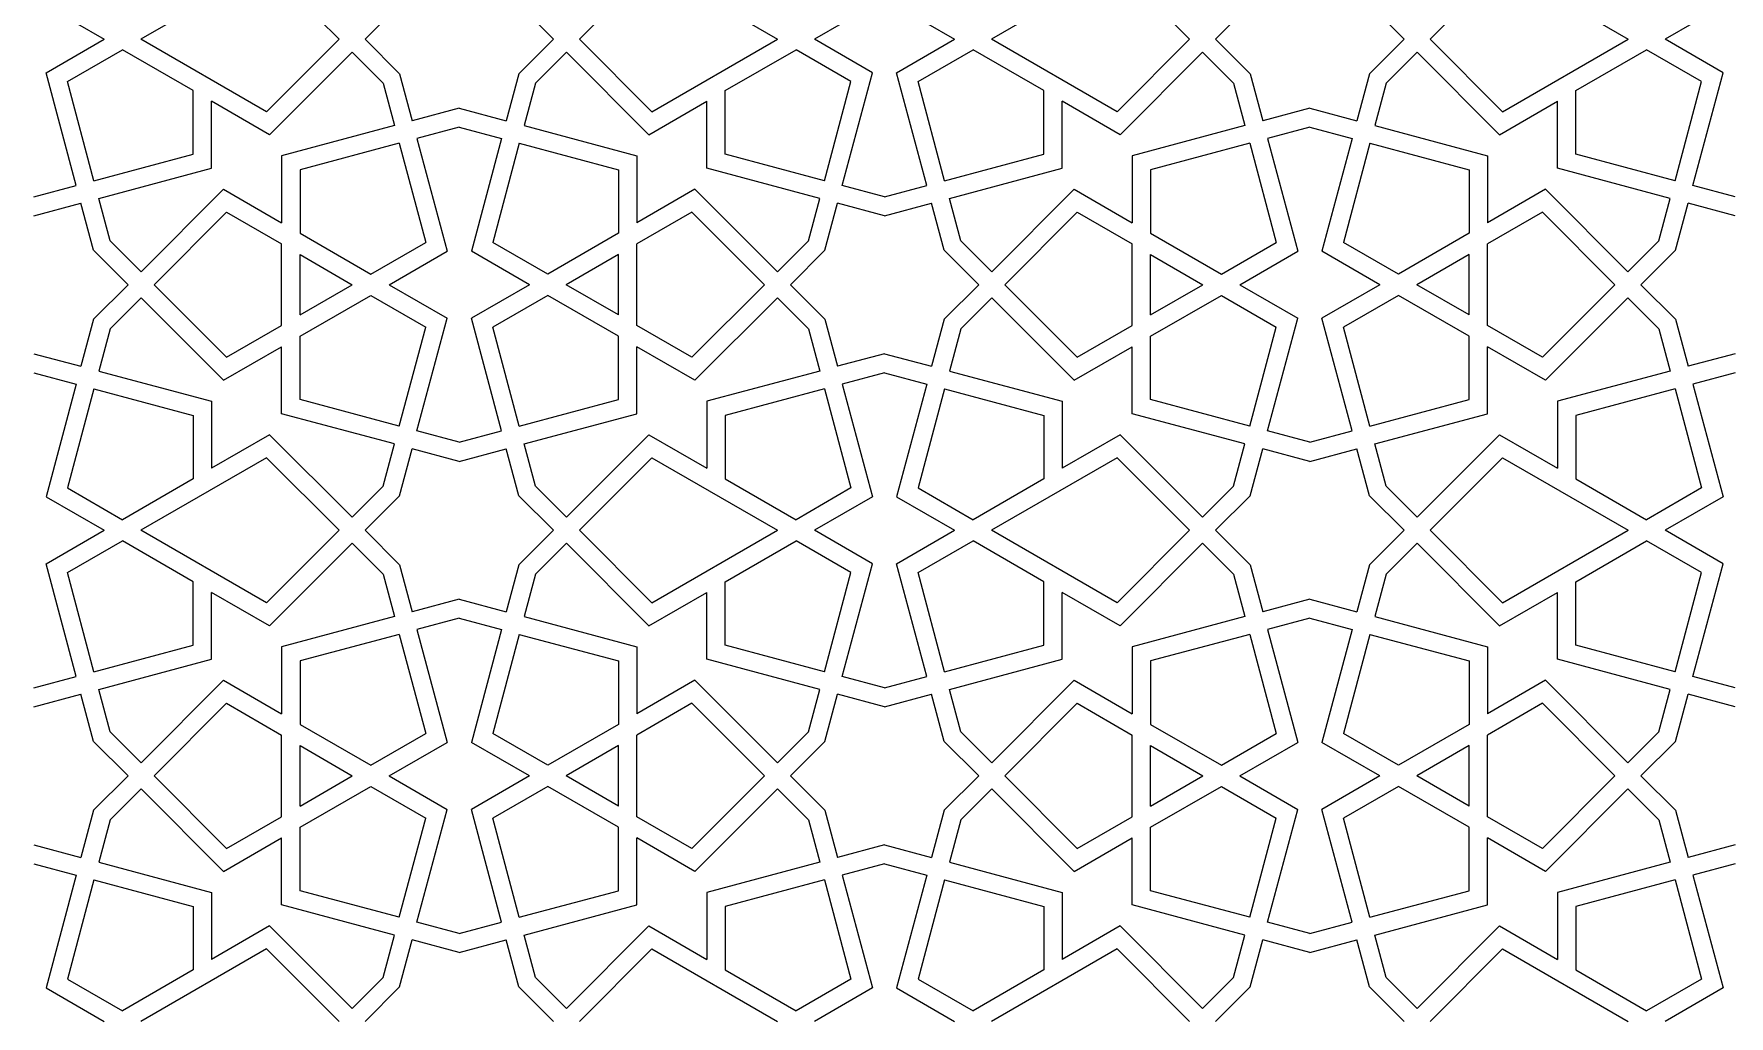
# Model space of a CAD drawing. Header units: metres. Extents: x 7064 to 15770, y 8440 to 11994.
# Drawn here: x 14537.6 to 14696.2, y 11269.1 to 11361 of the extents above; entities that cross this region are included whole.
import ezdxf

# ---------------------------------------------------------------- set-up
doc = ezdxf.new("R2010")
doc.units = ezdxf.units.M
doc.layers.add('GÖRÜNÜŞ 015-O4M', color=125, linetype='Continuous', lineweight=15)

msp = doc.modelspace()

# ---------------------------------------------------------------- linework, layer by layer
at = {"layer": 'GÖRÜNÜŞ 015-O4M', "color": 0}
for p, q in [((14559.374, 11367.295), (14547.617, 11360.507)), ((14566.162, 11360.507), (14559.374, 11367.295)), ((14588.648, 11360.507), (14595.436, 11367.295)), ((14595.436, 11367.295), (14607.193, 11360.507)), ((14638.95, 11367.295), (14627.193, 11360.507)), ((14645.737, 11360.507), (14638.95, 11367.295)), ((14668.224, 11360.507), (14675.012, 11367.295)), ((14675.012, 11367.295), (14686.769, 11360.507)), ((14538.752, 11363.64), (14544.177, 11360.507)), ((14571.819, 11363.732), (14568.594, 11360.507)), ((14582.991, 11363.732), (14586.216, 11360.507)), ((14616.059, 11363.64), (14610.633, 11360.507)), ((14618.327, 11363.64), (14623.753, 11360.507)), ((14651.395, 11363.732), (14648.17, 11360.507)), ((14662.567, 11363.732), (14665.792, 11360.507)), ((14695.634, 11363.64), (14690.209, 11360.507)), ((14538.752, 11357.375), (14544.177, 11360.507)), ((14540.755, 11356.545), (14545.897, 11359.514)), ((14552.511, 11355.696), (14545.897, 11359.514)), ((14559.374, 11353.72), (14547.617, 11360.507)), ((14566.162, 11360.507), (14559.374, 11353.72)), ((14571.819, 11357.282), (14568.594, 11360.507)), ((14582.991, 11357.282), (14586.216, 11360.507)), ((14588.648, 11360.507), (14595.436, 11353.72)), ((14595.436, 11353.72), (14607.193, 11360.507)), ((14602.299, 11355.696), (14608.913, 11359.514)), ((14614.056, 11356.545), (14608.913, 11359.514)), ((14616.059, 11357.375), (14610.633, 11360.507)), ((14618.327, 11357.375), (14623.753, 11360.507)), ((14620.33, 11356.545), (14625.473, 11359.514)), ((14632.087, 11355.696), (14625.473, 11359.514)), ((14638.95, 11353.72), (14627.193, 11360.507)), ((14645.737, 11360.507), (14638.95, 11353.72)), ((14651.395, 11357.282), (14648.17, 11360.507)), ((14662.567, 11357.282), (14665.792, 11360.507)), ((14668.224, 11360.507), (14675.012, 11353.72)), ((14675.012, 11353.72), (14686.769, 11360.507)), ((14681.875, 11355.696), (14688.489, 11359.514)), ((14693.631, 11356.545), (14688.489, 11359.514)), ((14695.634, 11357.375), (14690.209, 11360.507)), ((14567.378, 11359.291), (14559.657, 11351.57)), ((14570.277, 11356.392), (14567.378, 11359.291)), ((14584.533, 11356.392), (14587.432, 11359.291)), ((14587.432, 11359.291), (14595.153, 11351.57)), ((14646.954, 11359.291), (14639.233, 11351.57)), ((14649.853, 11356.392), (14646.954, 11359.291)), ((14664.109, 11356.392), (14667.008, 11359.291)), ((14667.008, 11359.291), (14674.729, 11351.57)), ((14541.578, 11346.828), (14538.752, 11357.375)), ((14543.239, 11347.273), (14540.755, 11356.545)), ((14570.277, 11356.392), (14571.338, 11352.432)), ((14571.819, 11357.282), (14573, 11352.877)), ((14582.991, 11357.282), (14581.811, 11352.877)), ((14584.533, 11356.392), (14583.472, 11352.432)), ((14611.571, 11347.273), (14614.056, 11356.545)), ((14613.233, 11346.828), (14616.059, 11357.375)), ((14621.153, 11346.828), (14618.327, 11357.375)), ((14622.815, 11347.273), (14620.33, 11356.545)), ((14649.853, 11356.392), (14650.914, 11352.432)), ((14651.395, 11357.282), (14652.575, 11352.877)), ((14662.567, 11357.282), (14661.386, 11352.877)), ((14664.109, 11356.392), (14663.048, 11352.432)), ((14691.147, 11347.273), (14693.631, 11356.545)), ((14692.808, 11346.828), (14695.634, 11357.375)), ((14552.511, 11349.757), (14552.511, 11355.696)), ((14559.657, 11351.57), (14554.231, 11354.703)), ((14554.231, 11348.438), (14554.231, 11354.703)), ((14595.153, 11351.57), (14600.579, 11354.703)), ((14600.579, 11348.438), (14600.579, 11354.703)), ((14602.299, 11349.757), (14602.299, 11355.696)), ((14632.087, 11349.757), (14632.087, 11355.696)), ((14639.233, 11351.57), (14633.807, 11354.703)), ((14633.807, 11348.438), (14633.807, 11354.703)), ((14674.729, 11351.57), (14680.155, 11354.703)), ((14680.155, 11348.438), (14680.155, 11354.703)), ((14681.875, 11349.757), (14681.875, 11355.696)), ((14577.405, 11354.057), (14573, 11352.877)), ((14577.405, 11354.057), (14581.811, 11352.877)), ((14656.981, 11354.057), (14652.575, 11352.877)), ((14656.981, 11354.057), (14661.386, 11352.877)), ((14571.338, 11352.432), (14560.791, 11349.606)), ((14577.405, 11352.277), (14573.445, 11351.215)), ((14577.405, 11352.277), (14581.365, 11351.215)), ((14583.472, 11352.432), (14594.019, 11349.606)), ((14650.914, 11352.432), (14640.367, 11349.606)), ((14656.981, 11352.277), (14653.02, 11351.215)), ((14656.981, 11352.277), (14660.941, 11351.215)), ((14663.048, 11352.432), (14673.595, 11349.606)), ((14571.783, 11350.77), (14562.511, 11348.286)), ((14571.783, 11350.77), (14574.268, 11341.498)), ((14573.445, 11351.215), (14576.271, 11340.668)), ((14581.365, 11351.215), (14578.539, 11340.668)), ((14583.027, 11350.77), (14580.542, 11341.498)), ((14583.027, 11350.77), (14592.299, 11348.286)), ((14651.359, 11350.77), (14642.087, 11348.286)), ((14651.359, 11350.77), (14653.844, 11341.498)), ((14653.02, 11351.215), (14655.847, 11340.668)), ((14660.941, 11351.215), (14658.115, 11340.668)), ((14662.602, 11350.77), (14660.118, 11341.498)), ((14662.602, 11350.77), (14671.875, 11348.286)), ((14543.239, 11347.273), (14552.511, 11349.757)), ((14543.684, 11345.611), (14554.231, 11348.438)), ((14560.791, 11349.606), (14560.791, 11343.34)), ((14562.511, 11348.286), (14562.511, 11342.347)), ((14592.299, 11348.286), (14592.299, 11342.347)), ((14594.019, 11349.606), (14594.019, 11343.34)), ((14611.126, 11345.611), (14600.579, 11348.438)), ((14611.571, 11347.273), (14602.299, 11349.757)), ((14622.815, 11347.273), (14632.087, 11349.757)), ((14623.26, 11345.611), (14633.807, 11348.438)), ((14640.367, 11349.606), (14640.367, 11343.34)), ((14642.087, 11348.286), (14642.087, 11342.347)), ((14671.875, 11348.286), (14671.875, 11342.347)), ((14673.595, 11349.606), (14673.595, 11343.34)), ((14690.702, 11345.611), (14680.155, 11348.438)), ((14691.147, 11347.273), (14681.875, 11349.757)), ((14537.617, 11345.766), (14541.578, 11346.828)), ((14617.193, 11345.766), (14613.233, 11346.828)), ((14617.193, 11345.766), (14621.153, 11346.828)), ((14696.769, 11345.766), (14692.808, 11346.828)), ((14537.617, 11343.986), (14542.023, 11345.166)), ((14543.203, 11340.761), (14542.023, 11345.166)), ((14544.745, 11341.651), (14543.684, 11345.611)), ((14547.644, 11338.752), (14555.365, 11346.473)), ((14555.365, 11346.473), (14560.791, 11343.34)), ((14599.445, 11346.473), (14594.019, 11343.34)), ((14607.166, 11338.752), (14599.445, 11346.473)), ((14610.065, 11341.651), (14611.126, 11345.611)), ((14611.607, 11340.761), (14612.788, 11345.166)), ((14617.193, 11343.986), (14612.788, 11345.166)), ((14617.193, 11343.986), (14621.598, 11345.166)), ((14622.779, 11340.761), (14621.598, 11345.166)), ((14624.321, 11341.651), (14623.26, 11345.611)), ((14627.22, 11338.752), (14634.941, 11346.473)), ((14634.941, 11346.473), (14640.367, 11343.34)), ((14679.02, 11346.473), (14673.595, 11343.34)), ((14686.741, 11338.752), (14679.02, 11346.473)), ((14689.641, 11341.651), (14690.702, 11345.611)), ((14691.183, 11340.761), (14692.363, 11345.166)), ((14696.769, 11343.986), (14692.363, 11345.166)), ((14548.861, 11337.536), (14555.648, 11344.324)), ((14555.648, 11344.324), (14560.791, 11341.354)), ((14599.162, 11344.324), (14594.019, 11341.354)), ((14605.95, 11337.536), (14599.162, 11344.324)), ((14628.436, 11337.536), (14635.224, 11344.324)), ((14635.224, 11344.324), (14640.367, 11341.354)), ((14678.737, 11344.324), (14673.595, 11341.354)), ((14685.525, 11337.536), (14678.737, 11344.324)), ((14562.511, 11342.347), (14569.125, 11338.529)), ((14592.299, 11342.347), (14585.685, 11338.529)), ((14642.087, 11342.347), (14648.701, 11338.529)), ((14671.875, 11342.347), (14665.261, 11338.529)), ((14543.203, 11340.761), (14546.428, 11337.536)), ((14544.745, 11341.651), (14547.644, 11338.752)), ((14560.791, 11333.717), (14560.791, 11341.354)), ((14562.511, 11334.71), (14562.511, 11340.361)), ((14562.511, 11340.361), (14567.405, 11337.536)), ((14569.125, 11338.529), (14574.268, 11341.498)), ((14570.845, 11337.536), (14576.271, 11340.668)), ((14583.965, 11337.536), (14578.539, 11340.668)), ((14585.685, 11338.529), (14580.542, 11341.498)), ((14592.299, 11340.361), (14587.405, 11337.536)), ((14592.299, 11334.71), (14592.299, 11340.361)), ((14594.019, 11333.717), (14594.019, 11341.354)), ((14610.065, 11341.651), (14607.166, 11338.752)), ((14611.607, 11340.761), (14608.382, 11337.536)), ((14622.779, 11340.761), (14626.004, 11337.536)), ((14624.321, 11341.651), (14627.22, 11338.752)), ((14640.367, 11333.717), (14640.367, 11341.354)), ((14642.087, 11334.71), (14642.087, 11340.361)), ((14642.087, 11340.361), (14646.981, 11337.536)), ((14648.701, 11338.529), (14653.844, 11341.498)), ((14650.421, 11337.536), (14655.847, 11340.668)), ((14663.541, 11337.536), (14658.115, 11340.668)), ((14665.261, 11338.529), (14660.118, 11341.498)), ((14671.875, 11340.361), (14666.981, 11337.536)), ((14671.875, 11334.71), (14671.875, 11340.361)), ((14673.595, 11333.717), (14673.595, 11341.354)), ((14689.641, 11341.651), (14686.741, 11338.752)), ((14691.183, 11340.761), (14687.958, 11337.536)), ((14543.203, 11334.311), (14546.428, 11337.536)), ((14548.861, 11337.536), (14555.648, 11330.748)), ((14562.511, 11334.71), (14567.405, 11337.536)), ((14570.845, 11337.536), (14576.271, 11334.403)), ((14583.965, 11337.536), (14578.539, 11334.403)), ((14592.299, 11334.71), (14587.405, 11337.536)), ((14605.95, 11337.536), (14599.162, 11330.748)), ((14611.607, 11334.311), (14608.382, 11337.536)), ((14622.779, 11334.311), (14626.004, 11337.536)), ((14628.436, 11337.536), (14635.224, 11330.748)), ((14642.087, 11334.71), (14646.981, 11337.536)), ((14650.421, 11337.536), (14655.847, 11334.403)), ((14663.541, 11337.536), (14658.115, 11334.403)), ((14671.875, 11334.71), (14666.981, 11337.536)), ((14685.525, 11337.536), (14678.737, 11330.748)), ((14691.183, 11334.311), (14687.958, 11337.536)), ((14544.745, 11333.42), (14547.644, 11336.32)), ((14547.644, 11336.32), (14555.365, 11328.599)), ((14562.511, 11332.724), (14569.125, 11336.543)), ((14569.125, 11336.543), (14574.268, 11333.574)), ((14585.685, 11336.543), (14580.542, 11333.574)), ((14592.299, 11332.724), (14585.685, 11336.543)), ((14607.166, 11336.32), (14599.445, 11328.599)), ((14610.065, 11333.42), (14607.166, 11336.32)), ((14624.321, 11333.42), (14627.22, 11336.32)), ((14627.22, 11336.32), (14634.941, 11328.599)), ((14642.087, 11332.724), (14648.701, 11336.543)), ((14648.701, 11336.543), (14653.844, 11333.574)), ((14665.261, 11336.543), (14660.118, 11333.574)), ((14671.875, 11332.724), (14665.261, 11336.543)), ((14686.741, 11336.32), (14679.02, 11328.599)), ((14689.641, 11333.42), (14686.741, 11336.32)), ((14543.203, 11334.311), (14542.023, 11329.905)), ((14573.445, 11323.856), (14576.271, 11334.403)), ((14581.365, 11323.856), (14578.539, 11334.403)), ((14611.607, 11334.311), (14612.788, 11329.905)), ((14622.779, 11334.311), (14621.598, 11329.905)), ((14653.02, 11323.856), (14655.847, 11334.403)), ((14660.941, 11323.856), (14658.115, 11334.403)), ((14691.183, 11334.311), (14692.363, 11329.905)), ((14544.745, 11333.42), (14543.684, 11329.46)), ((14555.648, 11330.748), (14560.791, 11333.717)), ((14562.511, 11326.786), (14562.511, 11332.724)), ((14571.783, 11324.301), (14574.268, 11333.574)), ((14583.027, 11324.301), (14580.542, 11333.574)), ((14592.299, 11326.786), (14592.299, 11332.724)), ((14599.162, 11330.748), (14594.019, 11333.717)), ((14610.065, 11333.42), (14611.126, 11329.46)), ((14624.321, 11333.42), (14623.26, 11329.46)), ((14635.224, 11330.748), (14640.367, 11333.717)), ((14642.087, 11326.786), (14642.087, 11332.724)), ((14651.359, 11324.301), (14653.844, 11333.574)), ((14662.602, 11324.301), (14660.118, 11333.574)), ((14671.875, 11326.786), (14671.875, 11332.724)), ((14678.737, 11330.748), (14673.595, 11333.717)), ((14689.641, 11333.42), (14690.702, 11329.46)), ((14537.617, 11331.086), (14542.023, 11329.905)), ((14555.365, 11328.599), (14560.791, 11331.731)), ((14560.791, 11325.466), (14560.791, 11331.731)), ((14594.019, 11325.466), (14594.019, 11331.731)), ((14599.445, 11328.599), (14594.019, 11331.731)), ((14617.193, 11331.086), (14612.788, 11329.905)), ((14617.193, 11331.086), (14621.598, 11329.905)), ((14634.941, 11328.599), (14640.367, 11331.731)), ((14640.367, 11325.466), (14640.367, 11331.731)), ((14673.595, 11325.466), (14673.595, 11331.731)), ((14679.02, 11328.599), (14673.595, 11331.731)), ((14696.769, 11331.086), (14692.363, 11329.905)), ((14537.617, 11329.305), (14541.578, 11328.244)), ((14543.684, 11329.46), (14554.231, 11326.634)), ((14611.126, 11329.46), (14600.579, 11326.634)), ((14617.193, 11329.305), (14613.233, 11328.244)), ((14617.193, 11329.305), (14621.153, 11328.244)), ((14623.26, 11329.46), (14633.807, 11326.634)), ((14690.702, 11329.46), (14680.155, 11326.634)), ((14696.769, 11329.305), (14692.808, 11328.244)), ((14541.578, 11328.244), (14538.752, 11317.697)), ((14543.239, 11327.799), (14540.755, 11318.527)), ((14543.239, 11327.799), (14552.511, 11325.314)), ((14611.571, 11327.799), (14602.299, 11325.314)), ((14611.571, 11327.799), (14614.056, 11318.527)), ((14613.233, 11328.244), (14616.059, 11317.697)), ((14621.153, 11328.244), (14618.327, 11317.697)), ((14622.815, 11327.799), (14620.33, 11318.527)), ((14622.815, 11327.799), (14632.087, 11325.314)), ((14691.147, 11327.799), (14681.875, 11325.314)), ((14691.147, 11327.799), (14693.631, 11318.527)), ((14692.808, 11328.244), (14695.634, 11317.697)), ((14554.231, 11326.634), (14554.231, 11320.369)), ((14571.783, 11324.301), (14562.511, 11326.786)), ((14583.027, 11324.301), (14592.299, 11326.786)), ((14600.579, 11326.634), (14600.579, 11320.369)), ((14633.807, 11326.634), (14633.807, 11320.369)), ((14651.359, 11324.301), (14642.087, 11326.786)), ((14662.602, 11324.301), (14671.875, 11326.786)), ((14680.155, 11326.634), (14680.155, 11320.369)), ((14552.511, 11325.314), (14552.511, 11319.376)), ((14571.338, 11322.64), (14560.791, 11325.466)), ((14583.472, 11322.64), (14594.019, 11325.466)), ((14602.299, 11325.314), (14602.299, 11319.376)), ((14632.087, 11325.314), (14632.087, 11319.376)), ((14650.914, 11322.64), (14640.367, 11325.466)), ((14663.048, 11322.64), (14673.595, 11325.466)), ((14681.875, 11325.314), (14681.875, 11319.376)), ((14559.657, 11323.502), (14554.231, 11320.369)), ((14567.378, 11315.781), (14559.657, 11323.502)), ((14577.405, 11322.795), (14573.445, 11323.856)), ((14577.405, 11322.795), (14581.365, 11323.856)), ((14587.432, 11315.781), (14595.153, 11323.502)), ((14595.153, 11323.502), (14600.579, 11320.369)), ((14639.233, 11323.502), (14633.807, 11320.369)), ((14646.954, 11315.781), (14639.233, 11323.502)), ((14656.981, 11322.795), (14653.02, 11323.856)), ((14656.981, 11322.795), (14660.941, 11323.856)), ((14667.008, 11315.781), (14674.729, 11323.502)), ((14674.729, 11323.502), (14680.155, 11320.369)), ((14559.374, 11321.352), (14547.617, 11314.564)), ((14566.162, 11314.564), (14559.374, 11321.352)), ((14570.277, 11318.68), (14571.338, 11322.64)), ((14571.819, 11317.789), (14573, 11322.195)), ((14577.405, 11321.014), (14573, 11322.195)), ((14577.405, 11321.014), (14581.811, 11322.195)), ((14582.991, 11317.789), (14581.811, 11322.195)), ((14584.533, 11318.68), (14583.472, 11322.64)), ((14588.648, 11314.564), (14595.436, 11321.352)), ((14595.436, 11321.352), (14607.193, 11314.564)), ((14638.95, 11321.352), (14627.193, 11314.564)), ((14645.737, 11314.564), (14638.95, 11321.352)), ((14649.853, 11318.68), (14650.914, 11322.64)), ((14651.395, 11317.789), (14652.575, 11322.195)), ((14656.981, 11321.014), (14652.575, 11322.195)), ((14656.981, 11321.014), (14661.386, 11322.195)), ((14662.567, 11317.789), (14661.386, 11322.195)), ((14664.109, 11318.68), (14663.048, 11322.64)), ((14668.224, 11314.564), (14675.012, 11321.352)), ((14675.012, 11321.352), (14686.769, 11314.564)), ((14540.755, 11318.527), (14545.897, 11315.557)), ((14552.511, 11319.376), (14545.897, 11315.557)), ((14570.277, 11318.68), (14567.378, 11315.781)), ((14584.533, 11318.68), (14587.432, 11315.781)), ((14602.299, 11319.376), (14608.913, 11315.557)), ((14614.056, 11318.527), (14608.913, 11315.557)), ((14620.33, 11318.527), (14625.473, 11315.557)), ((14632.087, 11319.376), (14625.473, 11315.557)), ((14649.853, 11318.68), (14646.954, 11315.781)), ((14664.109, 11318.68), (14667.008, 11315.781)), ((14681.875, 11319.376), (14688.489, 11315.557)), ((14693.631, 11318.527), (14688.489, 11315.557)), ((14538.752, 11317.697), (14544.177, 11314.564)), ((14571.819, 11317.789), (14568.594, 11314.564)), ((14582.991, 11317.789), (14586.216, 11314.564)), ((14616.059, 11317.697), (14610.633, 11314.564)), ((14618.327, 11317.697), (14623.753, 11314.564)), ((14651.395, 11317.789), (14648.17, 11314.564)), ((14662.567, 11317.789), (14665.792, 11314.564)), ((14695.634, 11317.697), (14690.209, 11314.564)), ((14538.752, 11311.432), (14544.177, 11314.564)), ((14540.755, 11310.602), (14545.897, 11313.571)), ((14552.511, 11309.753), (14545.897, 11313.571)), ((14559.374, 11307.777), (14547.617, 11314.564)), ((14566.162, 11314.564), (14559.374, 11307.777)), ((14571.819, 11311.339), (14568.594, 11314.564)), ((14582.991, 11311.339), (14586.216, 11314.564)), ((14588.648, 11314.564), (14595.436, 11307.777)), ((14595.436, 11307.777), (14607.193, 11314.564)), ((14602.299, 11309.753), (14608.913, 11313.571)), ((14614.056, 11310.602), (14608.913, 11313.571)), ((14616.059, 11311.432), (14610.633, 11314.564)), ((14618.327, 11311.432), (14623.753, 11314.564)), ((14620.33, 11310.602), (14625.473, 11313.571)), ((14632.087, 11309.753), (14625.473, 11313.571)), ((14638.95, 11307.777), (14627.193, 11314.564)), ((14645.737, 11314.564), (14638.95, 11307.777)), ((14651.395, 11311.339), (14648.17, 11314.564)), ((14662.567, 11311.339), (14665.792, 11314.564)), ((14668.224, 11314.564), (14675.012, 11307.777)), ((14675.012, 11307.777), (14686.769, 11314.564)), ((14681.875, 11309.753), (14688.489, 11313.571)), ((14693.631, 11310.602), (14688.489, 11313.571)), ((14695.634, 11311.432), (14690.209, 11314.564)), ((14567.378, 11313.348), (14559.657, 11305.627)), ((14570.277, 11310.449), (14567.378, 11313.348)), ((14584.533, 11310.449), (14587.432, 11313.348)), ((14587.432, 11313.348), (14595.153, 11305.627)), ((14646.954, 11313.348), (14639.233, 11305.627)), ((14649.853, 11310.449), (14646.954, 11313.348)), ((14664.109, 11310.449), (14667.008, 11313.348)), ((14667.008, 11313.348), (14674.729, 11305.627)), ((14541.578, 11300.885), (14538.752, 11311.432)), ((14543.239, 11301.33), (14540.755, 11310.602)), ((14570.277, 11310.449), (14571.338, 11306.489)), ((14571.819, 11311.339), (14573, 11306.934)), ((14582.991, 11311.339), (14581.811, 11306.934)), ((14584.533, 11310.449), (14583.472, 11306.489)), ((14611.571, 11301.33), (14614.056, 11310.602)), ((14613.233, 11300.885), (14616.059, 11311.432)), ((14621.153, 11300.885), (14618.327, 11311.432)), ((14622.815, 11301.33), (14620.33, 11310.602)), ((14649.853, 11310.449), (14650.914, 11306.489)), ((14651.395, 11311.339), (14652.575, 11306.934)), ((14662.567, 11311.339), (14661.386, 11306.934)), ((14664.109, 11310.449), (14663.048, 11306.489)), ((14691.147, 11301.33), (14693.631, 11310.602)), ((14692.808, 11300.885), (14695.634, 11311.432)), ((14552.511, 11303.814), (14552.511, 11309.753)), ((14559.657, 11305.627), (14554.231, 11308.76)), ((14554.231, 11302.495), (14554.231, 11308.76)), ((14595.153, 11305.627), (14600.579, 11308.76)), ((14600.579, 11302.495), (14600.579, 11308.76)), ((14602.299, 11303.814), (14602.299, 11309.753)), ((14632.087, 11303.814), (14632.087, 11309.753)), ((14639.233, 11305.627), (14633.807, 11308.76)), ((14633.807, 11302.495), (14633.807, 11308.76)), ((14674.729, 11305.627), (14680.155, 11308.76)), ((14680.155, 11302.495), (14680.155, 11308.76)), ((14681.875, 11303.814), (14681.875, 11309.753)), ((14577.405, 11308.114), (14573, 11306.934)), ((14577.405, 11308.114), (14581.811, 11306.934)), ((14656.981, 11308.114), (14652.575, 11306.934)), ((14656.981, 11308.114), (14661.386, 11306.934)), ((14571.338, 11306.489), (14560.791, 11303.663)), ((14577.405, 11306.334), (14573.445, 11305.273)), ((14577.405, 11306.334), (14581.365, 11305.273)), ((14583.472, 11306.489), (14594.019, 11303.663)), ((14650.914, 11306.489), (14640.367, 11303.663)), ((14656.981, 11306.334), (14653.02, 11305.273)), ((14656.981, 11306.334), (14660.941, 11305.273)), ((14663.048, 11306.489), (14673.595, 11303.663)), ((14571.783, 11304.827), (14562.511, 11302.343)), ((14571.783, 11304.827), (14574.268, 11295.555)), ((14573.445, 11305.273), (14576.271, 11294.725)), ((14581.365, 11305.273), (14578.539, 11294.725)), ((14583.027, 11304.827), (14580.542, 11295.555)), ((14583.027, 11304.827), (14592.299, 11302.343)), ((14651.359, 11304.827), (14642.087, 11302.343)), ((14651.359, 11304.827), (14653.844, 11295.555)), ((14653.02, 11305.273), (14655.847, 11294.725)), ((14660.941, 11305.273), (14658.115, 11294.725)), ((14662.602, 11304.827), (14660.118, 11295.555)), ((14662.602, 11304.827), (14671.875, 11302.343)), ((14543.239, 11301.33), (14552.511, 11303.814)), ((14543.684, 11299.668), (14554.231, 11302.495)), ((14560.791, 11303.663), (14560.791, 11297.398)), ((14562.511, 11302.343), (14562.511, 11296.404)), ((14592.299, 11302.343), (14592.299, 11296.404)), ((14594.019, 11303.663), (14594.019, 11297.398)), ((14611.126, 11299.668), (14600.579, 11302.495)), ((14611.571, 11301.33), (14602.299, 11303.814)), ((14622.815, 11301.33), (14632.087, 11303.814)), ((14623.26, 11299.668), (14633.807, 11302.495)), ((14640.367, 11303.663), (14640.367, 11297.398)), ((14642.087, 11302.343), (14642.087, 11296.404)), ((14671.875, 11302.343), (14671.875, 11296.404)), ((14673.595, 11303.663), (14673.595, 11297.398)), ((14690.702, 11299.668), (14680.155, 11302.495)), ((14691.147, 11301.33), (14681.875, 11303.814)), ((14537.617, 11299.824), (14541.578, 11300.885)), ((14617.193, 11299.824), (14613.233, 11300.885)), ((14617.193, 11299.824), (14621.153, 11300.885)), ((14696.769, 11299.824), (14692.808, 11300.885)), ((14537.617, 11298.043), (14542.023, 11299.223)), ((14543.203, 11294.818), (14542.023, 11299.223)), ((14544.745, 11295.708), (14543.684, 11299.668)), ((14547.644, 11292.809), (14555.365, 11300.53)), ((14555.365, 11300.53), (14560.791, 11297.398)), ((14599.445, 11300.53), (14594.019, 11297.398)), ((14607.166, 11292.809), (14599.445, 11300.53)), ((14610.065, 11295.708), (14611.126, 11299.668)), ((14611.607, 11294.818), (14612.788, 11299.223)), ((14617.193, 11298.043), (14612.788, 11299.223)), ((14617.193, 11298.043), (14621.598, 11299.223)), ((14622.779, 11294.818), (14621.598, 11299.223)), ((14624.321, 11295.708), (14623.26, 11299.668)), ((14627.22, 11292.809), (14634.941, 11300.53)), ((14634.941, 11300.53), (14640.367, 11297.398)), ((14679.02, 11300.53), (14673.595, 11297.398)), ((14686.741, 11292.809), (14679.02, 11300.53)), ((14689.641, 11295.708), (14690.702, 11299.668)), ((14691.183, 11294.818), (14692.363, 11299.223)), ((14696.769, 11298.043), (14692.363, 11299.223)), ((14548.861, 11291.593), (14555.648, 11298.381)), ((14555.648, 11298.381), (14560.791, 11295.411)), ((14599.162, 11298.381), (14594.019, 11295.411)), ((14605.95, 11291.593), (14599.162, 11298.381)), ((14628.436, 11291.593), (14635.224, 11298.381)), ((14635.224, 11298.381), (14640.367, 11295.411)), ((14678.737, 11298.381), (14673.595, 11295.411)), ((14685.525, 11291.593), (14678.737, 11298.381)), ((14562.511, 11296.404), (14569.125, 11292.586)), ((14592.299, 11296.404), (14585.685, 11292.586)), ((14642.087, 11296.404), (14648.701, 11292.586)), ((14671.875, 11296.404), (14665.261, 11292.586)), ((14543.203, 11294.818), (14546.428, 11291.593)), ((14544.745, 11295.708), (14547.644, 11292.809)), ((14560.791, 11287.774), (14560.791, 11295.411)), ((14562.511, 11294.418), (14567.405, 11291.593)), ((14562.511, 11288.767), (14562.511, 11294.418)), ((14569.125, 11292.586), (14574.268, 11295.555)), ((14570.845, 11291.593), (14576.271, 11294.725)), ((14583.965, 11291.593), (14578.539, 11294.725)), ((14585.685, 11292.586), (14580.542, 11295.555)), ((14592.299, 11294.418), (14587.405, 11291.593)), ((14592.299, 11288.767), (14592.299, 11294.418)), ((14594.019, 11287.774), (14594.019, 11295.411)), ((14610.065, 11295.708), (14607.166, 11292.809)), ((14611.607, 11294.818), (14608.382, 11291.593)), ((14622.779, 11294.818), (14626.004, 11291.593)), ((14624.321, 11295.708), (14627.22, 11292.809)), ((14640.367, 11287.774), (14640.367, 11295.411)), ((14642.087, 11294.418), (14646.981, 11291.593)), ((14642.087, 11288.767), (14642.087, 11294.418)), ((14648.701, 11292.586), (14653.844, 11295.555)), ((14650.421, 11291.593), (14655.847, 11294.725)), ((14663.541, 11291.593), (14658.115, 11294.725)), ((14665.261, 11292.586), (14660.118, 11295.555)), ((14671.875, 11294.418), (14666.981, 11291.593)), ((14671.875, 11288.767), (14671.875, 11294.418)), ((14673.595, 11287.774), (14673.595, 11295.411)), ((14689.641, 11295.708), (14686.741, 11292.809)), ((14691.183, 11294.818), (14687.958, 11291.593)), ((14543.203, 11288.368), (14546.428, 11291.593)), ((14548.861, 11291.593), (14555.648, 11284.805)), ((14562.511, 11288.767), (14567.405, 11291.593)), ((14570.845, 11291.593), (14576.271, 11288.46)), ((14583.965, 11291.593), (14578.539, 11288.46)), ((14592.299, 11288.767), (14587.405, 11291.593)), ((14605.95, 11291.593), (14599.162, 11284.805)), ((14611.607, 11288.368), (14608.382, 11291.593)), ((14622.779, 11288.368), (14626.004, 11291.593)), ((14628.436, 11291.593), (14635.224, 11284.805)), ((14642.087, 11288.767), (14646.981, 11291.593)), ((14650.421, 11291.593), (14655.847, 11288.46)), ((14663.541, 11291.593), (14658.115, 11288.46)), ((14671.875, 11288.767), (14666.981, 11291.593)), ((14685.525, 11291.593), (14678.737, 11284.805)), ((14691.183, 11288.368), (14687.958, 11291.593)), ((14544.745, 11287.478), (14547.644, 11290.377)), ((14547.644, 11290.377), (14555.365, 11282.656)), ((14562.511, 11286.781), (14569.125, 11290.6)), ((14569.125, 11290.6), (14574.268, 11287.631)), ((14585.685, 11290.6), (14580.542, 11287.631)), ((14592.299, 11286.781), (14585.685, 11290.6)), ((14607.166, 11290.377), (14599.445, 11282.656)), ((14610.065, 11287.478), (14607.166, 11290.377)), ((14624.321, 11287.478), (14627.22, 11290.377)), ((14627.22, 11290.377), (14634.941, 11282.656)), ((14642.087, 11286.781), (14648.701, 11290.6)), ((14648.701, 11290.6), (14653.844, 11287.631)), ((14665.261, 11290.6), (14660.118, 11287.631)), ((14671.875, 11286.781), (14665.261, 11290.6)), ((14686.741, 11290.377), (14679.02, 11282.656)), ((14689.641, 11287.478), (14686.741, 11290.377)), ((14543.203, 11288.368), (14542.023, 11283.962)), ((14573.445, 11277.913), (14576.271, 11288.46)), ((14581.365, 11277.913), (14578.539, 11288.46)), ((14611.607, 11288.368), (14612.788, 11283.962)), ((14622.779, 11288.368), (14621.598, 11283.962)), ((14653.02, 11277.913), (14655.847, 11288.46)), ((14660.941, 11277.913), (14658.115, 11288.46)), ((14691.183, 11288.368), (14692.363, 11283.962)), ((14544.745, 11287.478), (14543.684, 11283.517)), ((14555.648, 11284.805), (14560.791, 11287.774)), ((14562.511, 11280.843), (14562.511, 11286.781)), ((14571.783, 11278.358), (14574.268, 11287.631)), ((14583.027, 11278.358), (14580.542, 11287.631)), ((14592.299, 11280.843), (14592.299, 11286.781)), ((14599.162, 11284.805), (14594.019, 11287.774)), ((14610.065, 11287.478), (14611.126, 11283.517)), ((14624.321, 11287.478), (14623.26, 11283.517)), ((14635.224, 11284.805), (14640.367, 11287.774)), ((14642.087, 11280.843), (14642.087, 11286.781)), ((14651.359, 11278.358), (14653.844, 11287.631)), ((14662.602, 11278.358), (14660.118, 11287.631)), ((14671.875, 11280.843), (14671.875, 11286.781)), ((14678.737, 11284.805), (14673.595, 11287.774)), ((14689.641, 11287.478), (14690.702, 11283.517)), ((14537.617, 11285.143), (14542.023, 11283.962)), ((14555.365, 11282.656), (14560.791, 11285.788)), ((14560.791, 11279.523), (14560.791, 11285.788)), ((14594.019, 11279.523), (14594.019, 11285.788)), ((14599.445, 11282.656), (14594.019, 11285.788)), ((14617.193, 11285.143), (14612.788, 11283.962)), ((14617.193, 11285.143), (14621.598, 11283.962)), ((14634.941, 11282.656), (14640.367, 11285.788)), ((14640.367, 11279.523), (14640.367, 11285.788)), ((14673.595, 11279.523), (14673.595, 11285.788)), ((14679.02, 11282.656), (14673.595, 11285.788)), ((14696.769, 11285.143), (14692.363, 11283.962)), ((14537.617, 11283.362), (14541.578, 11282.301)), ((14543.684, 11283.517), (14554.231, 11280.691)), ((14611.126, 11283.517), (14600.579, 11280.691)), ((14617.193, 11283.362), (14613.233, 11282.301)), ((14617.193, 11283.362), (14621.153, 11282.301)), ((14623.26, 11283.517), (14633.807, 11280.691)), ((14690.702, 11283.517), (14680.155, 11280.691)), ((14696.769, 11283.362), (14692.808, 11282.301)), ((14541.578, 11282.301), (14538.752, 11271.754)), ((14543.239, 11281.856), (14540.755, 11272.584)), ((14543.239, 11281.856), (14552.511, 11279.371)), ((14611.571, 11281.856), (14602.299, 11279.371)), ((14611.571, 11281.856), (14614.056, 11272.584)), ((14613.233, 11282.301), (14616.059, 11271.754)), ((14621.153, 11282.301), (14618.327, 11271.754)), ((14622.815, 11281.856), (14620.33, 11272.584)), ((14622.815, 11281.856), (14632.087, 11279.371)), ((14691.147, 11281.856), (14681.875, 11279.371)), ((14691.147, 11281.856), (14693.631, 11272.584)), ((14692.808, 11282.301), (14695.634, 11271.754)), ((14554.231, 11280.691), (14554.231, 11274.426)), ((14571.783, 11278.358), (14562.511, 11280.843)), ((14583.027, 11278.358), (14592.299, 11280.843)), ((14600.579, 11280.691), (14600.579, 11274.426)), ((14633.807, 11280.691), (14633.807, 11274.426)), ((14651.359, 11278.358), (14642.087, 11280.843)), ((14662.602, 11278.358), (14671.875, 11280.843)), ((14680.155, 11280.691), (14680.155, 11274.426)), ((14552.511, 11279.371), (14552.511, 11273.433)), ((14571.338, 11276.697), (14560.791, 11279.523)), ((14583.472, 11276.697), (14594.019, 11279.523)), ((14602.299, 11279.371), (14602.299, 11273.433)), ((14632.087, 11279.371), (14632.087, 11273.433)), ((14650.914, 11276.697), (14640.367, 11279.523)), ((14663.048, 11276.697), (14673.595, 11279.523)), ((14681.875, 11279.371), (14681.875, 11273.433)), ((14559.657, 11277.559), (14554.231, 11274.426)), ((14567.378, 11269.838), (14559.657, 11277.559)), ((14577.405, 11276.852), (14573.445, 11277.913)), ((14577.405, 11276.852), (14581.365, 11277.913)), ((14587.432, 11269.838), (14595.153, 11277.559)), ((14595.153, 11277.559), (14600.579, 11274.426)), ((14639.233, 11277.559), (14633.807, 11274.426)), ((14646.954, 11269.838), (14639.233, 11277.559)), ((14656.981, 11276.852), (14653.02, 11277.913)), ((14656.981, 11276.852), (14660.941, 11277.913)), ((14667.008, 11269.838), (14674.729, 11277.559)), ((14674.729, 11277.559), (14680.155, 11274.426)), ((14559.374, 11275.409), (14547.617, 11268.621)), ((14566.162, 11268.621), (14559.374, 11275.409)), ((14570.277, 11272.737), (14571.338, 11276.697)), ((14571.819, 11271.846), (14573, 11276.252)), ((14577.405, 11275.071), (14573, 11276.252)), ((14577.405, 11275.071), (14581.811, 11276.252)), ((14582.991, 11271.846), (14581.811, 11276.252)), ((14584.533, 11272.737), (14583.472, 11276.697)), ((14588.648, 11268.621), (14595.436, 11275.409)), ((14595.436, 11275.409), (14607.193, 11268.621)), ((14638.95, 11275.409), (14627.193, 11268.621)), ((14645.737, 11268.621), (14638.95, 11275.409)), ((14649.853, 11272.737), (14650.914, 11276.697)), ((14651.395, 11271.846), (14652.575, 11276.252)), ((14656.981, 11275.071), (14652.575, 11276.252)), ((14656.981, 11275.071), (14661.386, 11276.252)), ((14662.567, 11271.846), (14661.386, 11276.252)), ((14664.109, 11272.737), (14663.048, 11276.697)), ((14668.224, 11268.621), (14675.012, 11275.409)), ((14675.012, 11275.409), (14686.769, 11268.621)), ((14540.755, 11272.584), (14545.897, 11269.614)), ((14552.511, 11273.433), (14545.897, 11269.614)), ((14570.277, 11272.737), (14567.378, 11269.838)), ((14584.533, 11272.737), (14587.432, 11269.838)), ((14602.299, 11273.433), (14608.913, 11269.614)), ((14614.056, 11272.584), (14608.913, 11269.614)), ((14620.33, 11272.584), (14625.473, 11269.614)), ((14632.087, 11273.433), (14625.473, 11269.614)), ((14649.853, 11272.737), (14646.954, 11269.838)), ((14664.109, 11272.737), (14667.008, 11269.838)), ((14681.875, 11273.433), (14688.489, 11269.614)), ((14693.631, 11272.584), (14688.489, 11269.614)), ((14538.752, 11271.754), (14544.177, 11268.621)), ((14571.819, 11271.846), (14568.594, 11268.621)), ((14582.991, 11271.846), (14586.216, 11268.621)), ((14616.059, 11271.754), (14610.633, 11268.621)), ((14618.327, 11271.754), (14623.753, 11268.621)), ((14651.395, 11271.846), (14648.17, 11268.621)), ((14662.567, 11271.846), (14665.792, 11268.621)), ((14695.634, 11271.754), (14690.209, 11268.621))]:
    msp.add_line(p, q, dxfattribs=at)
for points in [[(14418.758, 10713.656), (14418.758, 11338.549, -0.2619237), (14581.516, 11587.093, 0.0322607), (14740.628, 11684.731, 0.0322609), (14899.739, 11587.094, -0.2617735), (15062.497, 11338.548), (15062.497, 10713.656)], [(14460.71, 10713.656), (14460.71, 11337.081, -0.2606777), (14600.968, 11549.923, 0.0273462), (14740.628, 11633.727, 0.0273454), (14880.282, 11549.926, -0.2605168), (15020.545, 11337.074), (15020.545, 10713.656)]]:
    msp.add_lwpolyline(points, format="xyb", dxfattribs=at)
at = {"layer": 'GÖRÜNÜŞ 015-O4M', "color": 1}
msp.add_lwpolyline([(14985.127, 10713.656), (14985.127, 11323.802, 0.2594207), (14860.873, 11511.333, -0.024865), (14740.628, 11585.699, -0.0248666), (14620.372, 11511.328, 0.2595908), (14496.129, 11323.813), (14496.129, 10713.656)], format="xyb", dxfattribs=at)

doc.saveas('drawing.dxf')
